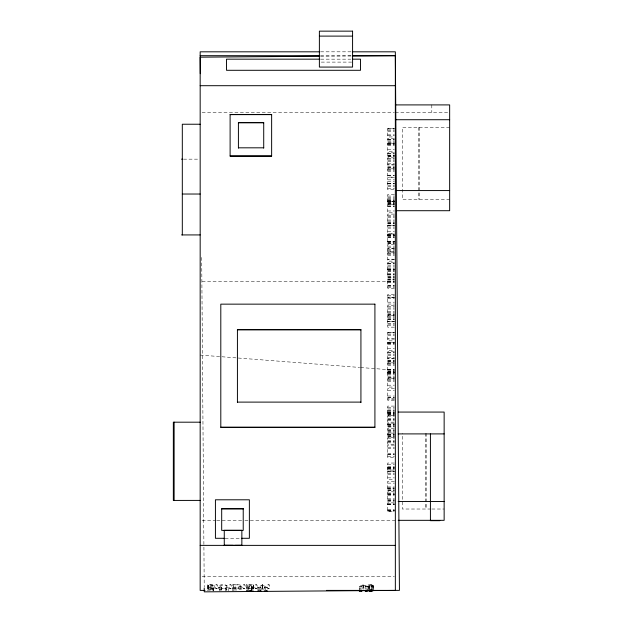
<?xml version="1.0" encoding="UTF-8"?>
<svg xmlns="http://www.w3.org/2000/svg" width="623" height="623" viewBox="0 0 623 623"><rect width="100%" height="100%" fill="white"/><g stroke="black" fill="none" stroke-linecap="round" stroke-linejoin="round"><path stroke-width="0.47" stroke-dasharray="3.12 2.34" d="M207.872 590.254L212.996 588.992L209.959 588.564A2.476 0.545 0 0 0 208.775 588.79L207.747 589.194L207.833 584.686L208.549 584.686L208.487 588.548L209.632 588.408A4.159 0.919 0 0 1 211.89 588.385L214.187 589.078L209.235 590.269M207.747 589.194L207.833 588.392L208.549 588.392M220.799 589.685C221.687 588.034 225.448 588.073 226.531 589.576M219.576 589.708L219.67 589.272C221.539 587.878 227.115 587.31 227.239 590.472M251.793 590.191L251.793 585.69L248.678 586.009M251.303 589.522L251.793 589.397M234.949 590.472L234.91 584.865L236.39 584.857A3.279 0.724 0 0 1 238.453 585.013L240.229 585.721C240.229 587.52 235.852 587.738 234.949 586.765M240.353 586.041L240.073 590.238M251.186 590.191L251.279 586.157L248.678 586.157M232.792 591.063L232.792 584.709L237.986 584.756A4.501 0.997 0 0 1 239.302 584.888A5.062 1.121 0 0 1 240.758 585.231L241.615 586.336L240.19 587.022L232.792 587.349M241.708 586.025L241.327 590.316M371.207 590.238L371.207 585.776L373.255 586.243L370.732 586.726L368.341 586.22L369.299 586.305L369.299 590.76M373.644 589.545L367.975 589.529L368.053 584.989L371.425 584.717L373.753 585.254L371.207 585.776M208.487 588.548L208.549 584.686M246.513 587.349L253.179 587.349L253.25 586.695L250.921 587.216L248.678 586.765M213.65 591.087L213.65 586.555L211.22 587.248L208.915 586.819L214.187 585.371L211.89 584.678A4.159 0.919 0 0 0 209.632 584.701L208.487 584.841M208.292 589.194L208.292 585.488L208.775 585.083A2.476 0.545 0 0 1 209.951 584.857L212.965 585.176L212.941 591.087M369.797 585.83L372.048 586.22L369.299 586.305M212.996 585.285C204.297 586.889 208.884 587.645 213.65 587.38M369.135 589.56L368.995 584.989L372.336 585.059L372.009 585.581L369.797 585.706L369.797 590.285M215.683 584.896C217.988 583.206 218.595 588.969 216.5 588.844C214.39 588.548 214.997 584.179 217.302 584.896M215.683 588.603L217.302 588.603M229.505 584.896C231.811 583.206 232.418 588.969 230.323 588.844C228.213 588.548 228.82 584.179 231.125 584.896M229.505 588.603L231.125 588.603M243.235 584.896C245.54 583.206 246.14 588.969 244.052 588.844C241.942 588.548 242.542 584.179 244.855 584.896M243.235 588.603L244.855 588.603M255.259 584.896C257.564 583.206 258.163 588.969 256.076 588.844C253.958 588.548 254.566 584.179 256.878 584.896M255.259 588.603L256.878 588.603M267.711 584.896C270.016 583.206 270.616 588.969 268.521 588.844C266.41 588.548 267.018 584.179 269.331 584.896M267.711 588.603L269.331 588.603M367.975 585.075L368.995 584.989M258.498 590.9L258.498 587.193L262.626 584.678L265.826 587.03L267.072 587.224L267.072 591.063M260.032 590.736C258.148 586.991 263.077 583.292 265.328 587.201L265.328 590.908M359.222 591.134L359.222 586.555L363.295 584.717L367.648 586.586L367.648 591.134M361.309 590.9C359.448 587.107 363.123 583.276 366.075 586.57L366.075 591.025M261.901 589.413L262.696 588.914L263.389 589.459M260.663 589.381L262.626 588.385L264.082 589.475M368.995 589.444L372.336 589.514M320.58 56.249L351.652 56.015M320.58 51.818L351.652 51.818M320.58 55.688L351.652 55.688M320.689 59.169L350.788 59.169M321.281 62.105L351.637 62.105M202.109 112.483L394.382 112.483M395.348 112.483L448.716 112.483M449.658 127.357L402.302 127.357L402.302 199.383L449.658 199.383M394.398 128.618L387.708 128.618L387.708 136.943L394.398 136.943M387.708 128.727L394.398 128.727M387.708 129.054L394.398 129.054M387.708 130.425L394.398 130.425M387.708 131.523L394.398 131.523M387.708 135.027L394.398 135.027M387.708 135.082L394.398 135.082M394.398 138.314L387.708 138.314L387.708 142.161L394.398 142.161M387.708 139.365L394.398 139.381M387.708 139.451L394.398 139.451M387.708 140.876L394.398 140.93M387.708 141.997L394.398 141.997M394.398 143.228L387.708 143.228L387.708 151.475L394.398 151.475M387.708 143.422L394.398 143.422M387.708 143.695L394.398 143.695M387.708 144.832L394.398 144.832M387.708 144.902L394.398 144.902M387.708 145.104L394.398 145.104M387.708 149.637L394.398 149.637M394.398 152.814L387.708 152.814L387.708 156.638L394.398 156.638M387.708 153.717L394.398 153.717M387.708 153.873L394.398 153.951M387.708 155.353L394.398 155.353M387.708 155.431L394.398 155.431M387.708 155.664L394.398 155.664M387.708 156.498L394.398 156.498M394.398 157.829L387.708 157.829L387.708 167.634L394.398 167.634M387.708 158.896L394.398 158.896M387.708 158.966L394.398 158.966M183.489 159.161L199.243 159.161M387.708 160.446L394.398 160.446M387.708 161.513L394.398 161.513M387.708 163.802L394.398 163.802M387.708 166.349L394.398 166.403M387.708 167.486L394.398 167.486M394.398 168.81L387.708 168.81L387.708 177.127L394.398 177.127M387.708 168.911L394.398 168.911M387.708 169.238L394.398 169.238M387.708 170.609L394.398 170.609M387.708 171.707L394.398 171.707M387.708 175.219L394.398 175.219M387.708 175.265L394.398 175.265M394.398 177.563L387.708 177.563L387.708 189.75L394.398 189.75M387.708 179.837L394.398 179.837M387.708 181.223L394.398 181.223M387.708 183.263L394.398 183.302M387.708 183.357L394.398 183.357M387.708 183.863L394.398 183.863M387.708 185.576L394.398 185.561M387.708 186.736L394.398 186.736M387.708 188.738L394.398 188.738M394.398 194.493L387.708 194.493L387.708 203.885L394.398 203.885M387.708 196.081L394.398 196.081M387.708 197.327L394.398 197.327M387.708 198.519L394.398 198.519M387.708 199.243L394.398 199.243M387.708 200.147L394.398 200.147M387.708 200.855L394.398 200.855M387.708 201.065L394.398 201.065M387.708 201.431L394.398 201.431M387.708 202L394.398 202M387.708 202.911L394.398 202.911M387.708 203.02L394.398 203.02M387.708 203.121L394.398 203.121M394.398 204.57L387.708 204.57L387.708 212.817L394.398 212.817M387.708 204.765L394.398 204.765M387.708 205.037L394.398 205.037M387.708 206.174L394.398 206.252M387.708 206.447L394.398 206.447M387.708 210.979L394.398 210.979M394.398 214.102L387.708 214.102L387.708 223.852L394.398 223.852M387.708 215.239L394.398 215.169M387.708 216.718L394.398 216.718M387.708 217.785L394.398 217.785M387.708 220.044L394.398 220.044M387.708 221.103L394.398 221.087M387.708 222.567L394.398 222.567M387.708 222.987L394.398 222.987M387.708 223.727L394.398 223.727M394.398 225.222L387.708 225.222L387.708 233.547L394.398 233.547M387.708 225.331L394.398 225.331M387.708 225.658L394.398 225.658M387.708 227.029L394.398 227.029M387.708 228.127L394.398 228.127M387.708 231.686L394.398 231.631M394.398 234.014L387.708 234.014L387.708 243.655L394.398 243.655M387.708 234.209L394.398 234.209M387.708 234.715L394.398 234.715M387.708 235.276L394.398 235.276M387.708 235.549L394.398 235.549M387.708 235.642L394.398 235.642M387.708 235.876L394.398 235.876M387.708 236.592L394.398 236.592M387.708 237.153L394.398 237.153M387.708 237.386L394.398 237.386M387.708 241.202L394.398 241.202M387.708 241.436L394.398 241.436M387.708 241.522L394.398 241.522M387.708 241.903L394.398 241.965L387.708 242.02M387.708 242.23L394.398 242.23M387.708 243.258L394.398 243.243M394.398 244.411L387.708 244.411L387.708 251.451L394.398 251.451M387.708 246.124L394.398 246.124M387.708 247.611L394.398 247.611M394.398 248.694L387.708 248.67L394.398 248.803M387.708 249.325L394.398 249.325M387.708 250.244L394.398 250.173M387.708 251.31L394.398 251.31M394.398 252.806L387.708 252.806L387.708 261.13L394.398 261.13M387.708 252.915L394.398 252.915M387.708 253.242L394.398 253.242M387.708 254.612L394.398 254.612M387.708 255.71L394.398 255.71M394.398 262.462L387.708 262.462L387.708 277.375L394.398 277.375M387.708 263.513L394.398 263.513M387.708 263.607L394.398 263.607M387.708 265.087L394.398 265.087M387.708 266.146L394.398 266.146M387.708 268.022L394.398 268.022M387.708 269.058L394.398 269.058M387.708 269.167L394.398 269.167M387.708 269.237L394.398 269.237M387.708 269.525L394.398 269.525M387.708 270.623L394.398 270.623M387.708 270.966L394.398 270.966M387.708 271.706L394.398 271.706M387.708 273.552L394.398 273.552M387.708 274.634L394.398 274.618M387.708 274.688L394.398 274.727M387.708 276.098L394.398 276.098M387.708 276.168L394.398 276.168M387.708 277.235L394.398 277.235M387.708 278.948L394.398 278.839M387.708 279.454L394.398 279.454L387.708 279.579M387.708 280.085L394.398 280.085M387.708 281.386L394.398 281.386M202.109 281.612L394.382 281.612M387.708 281.978L394.398 282.055M387.708 282.18L394.398 282.18M387.708 285.451L394.398 285.451M387.708 285.505L394.398 285.505M387.708 286.962L394.398 286.962M387.708 287.016L394.398 287.016M394.398 288.262L387.708 288.262L387.708 278.839M394.398 294.547L387.708 294.547L387.708 304.04L394.398 304.04M387.708 295.754L394.398 295.754M387.708 297.124L394.398 297.124M394.398 297.233L387.708 297.257L394.398 297.288M387.708 298.518L394.398 298.518M387.708 302.186L394.398 302.186M394.398 305.34L387.708 305.34L387.708 315.09L394.398 315.09M387.708 306.477L394.398 306.407M387.708 307.957L394.398 307.957M387.708 309.024L394.398 309.024M387.708 311.282L394.398 311.282M387.708 312.364L394.398 312.435M387.708 313.813L394.398 313.813M387.708 314.226L394.398 314.226M387.708 314.965L394.398 314.965M394.398 315.542L387.708 315.542L387.708 327.168L394.398 327.168M387.708 316.772L394.398 316.772M387.708 317.239L394.398 317.239M387.708 318.61L394.398 318.61M387.708 319.42L394.398 319.42M387.708 319.677L394.398 319.677M387.708 321.266L394.398 321.266M394.398 321.702L387.708 321.772L394.398 321.803M387.708 323.789L394.398 323.789M387.708 324.116L394.398 324.116M387.708 325.198L394.398 325.198M394.398 332.511L387.708 332.511L387.708 340.836L394.398 340.836M387.708 332.62L394.398 332.62M387.708 332.947L394.398 332.947M387.708 334.317L394.398 334.317M387.708 335.415L394.398 335.415M394.398 342.206L387.708 342.206L387.708 350.453L394.398 350.453M387.708 342.409L394.398 342.409M387.708 342.673L394.398 342.673M387.708 343.81L394.398 343.81M387.708 343.888L394.398 343.888M387.708 344.083L394.398 344.083M387.708 348.615L394.398 348.615M394.398 351.738L387.708 351.738L387.708 361.488L394.398 361.488M387.708 352.805L394.398 352.805M387.708 352.875L394.398 352.875M387.708 354.355L394.398 354.355M387.708 355.421L394.398 355.421M387.708 357.68L394.398 357.68M394.398 358.723L387.708 358.762L394.398 358.817M387.708 360.203L394.398 360.203M387.708 360.624L394.398 360.624M387.708 361.363L394.398 361.363M394.398 362.859L387.708 362.859L387.708 377.593L394.398 377.593M387.708 362.968L394.398 362.968M387.708 363.295L394.398 363.295M387.708 364.665L394.398 364.665M387.708 365.763L394.398 365.763M387.708 369.268L394.398 369.268M387.708 369.322L394.398 369.322M387.708 370.926L394.398 370.926M387.708 371.09L394.398 371.09M387.708 371.183L394.398 371.183M387.708 372.118L394.398 372.118M387.708 372.266L394.398 372.266M387.708 372.352L394.398 372.352M387.708 372.445L394.398 372.445M387.708 373.473L394.398 373.473M387.708 373.792L394.398 373.792M387.708 374.555L394.398 374.555M387.708 376.113L394.398 376.09M387.708 377.156L394.398 377.156M394.398 378.745L387.708 378.745L387.708 387.07L394.398 387.07M387.708 378.854L394.398 378.854M387.708 379.181L394.398 379.181M387.708 380.552L394.398 380.552M387.708 381.65L394.398 381.65M387.708 385.209L394.398 385.154M394.398 388.659L387.708 388.659L387.708 400.285L394.398 400.285M387.708 390.426L394.398 390.426M387.708 396.026L394.398 396.026M387.708 397.466L394.398 397.466M387.708 397.521L394.398 397.521M394.398 406.095L387.708 406.095L387.708 415.486L394.398 415.486M387.708 407.683L394.398 407.683M387.708 408.929L394.398 408.929M387.708 410.121L394.398 410.121M387.708 410.845L394.398 410.845M387.708 411.748L394.398 411.748M387.708 412.457L394.398 412.457M387.708 412.667L394.398 412.667M387.708 413.026L394.398 413.026M387.708 413.228L394.398 413.213M387.708 413.602L394.398 413.602M387.708 414.513L394.398 414.513M387.708 414.614L394.398 414.723M394.398 415.627L387.708 415.627L387.708 422.16L394.398 422.16M387.708 416.148L394.398 416.117M387.708 418.492L394.398 418.492M387.708 419.186L394.398 419.186M387.708 419.801L394.398 419.801M387.708 420.774L394.398 420.813M394.398 423.142L387.708 423.142L387.708 426.965L394.398 426.965M387.708 424.045L394.398 424.045M387.708 424.201L394.398 424.201M387.708 424.279L394.398 424.279M387.708 425.758L394.398 425.688M387.708 425.992L394.398 425.992M387.708 426.825L394.398 426.825M394.398 428.227L387.708 428.227L387.708 432.074L394.398 432.074M387.708 429.294L394.398 429.278M387.708 430.797L394.398 430.797M387.708 430.851L394.398 430.851M387.708 431.91L394.398 431.91M394.398 433.125L387.708 433.125L387.708 436.949L394.398 436.949M387.708 434.029L394.398 434.029M387.708 434.184L394.398 434.184M387.708 434.262L394.398 434.262M387.708 435.742L394.398 435.664M387.708 435.975L394.398 435.975M387.708 436.809L394.398 436.809M394.398 437.673L387.708 437.673L387.708 444.207L394.398 444.207M387.708 438.195L394.398 438.156M387.708 440.539L394.398 440.539M387.708 441.232L394.398 441.263M387.708 441.839L394.398 441.839M387.708 442.821L394.398 442.852M394.398 445.126L387.708 445.126L387.708 457.601L394.398 457.601M387.708 447.205L394.398 447.205M387.708 448.482L394.398 448.482M387.708 453.56L394.398 453.56M387.708 454.206L394.398 454.206M387.708 454.782L394.398 454.782M387.708 456.301L394.398 456.371M394.398 463.037L387.708 463.037L387.708 470.077L394.398 470.077M387.708 464.75L394.398 464.75M387.708 466.23L394.398 466.23M387.708 467.297L394.398 467.297M387.708 467.367L394.398 467.336M387.708 467.943L394.398 467.943M387.708 468.792L394.398 468.792M387.708 468.87L394.398 468.87M387.708 469.929L394.398 469.929M394.398 471.432L387.708 471.432L387.708 479.757L394.398 479.757M387.708 471.541L394.398 471.541M387.708 471.868L394.398 471.868M387.708 473.239L394.398 473.239M387.708 474.337L394.398 474.337M387.708 477.841L394.398 477.896M394.398 481.268L387.708 481.268L387.708 490.768L394.398 490.768M387.708 483.129L394.398 483.129M387.708 486.976L394.398 486.976M387.708 488.019L394.398 488.043L387.708 488.113M387.708 488.65L394.398 488.65M387.708 489.483L394.398 489.483M387.708 490.659L394.398 490.659M394.398 491.812L387.708 491.812L387.708 501.601L394.398 501.601M387.708 493.042L394.398 493.019M387.708 493.548L394.398 493.548M387.708 494.397L394.398 494.397M387.708 494.483L394.398 494.522M387.708 494.576L394.398 494.576M387.708 495.783L394.398 495.783M387.708 498.836L394.398 498.836M387.708 499.358L394.398 499.358M387.708 500.355L394.398 500.355M387.708 500.425L394.398 500.425M394.398 502.862L387.708 502.862L387.708 511.257L394.398 511.257M387.708 503.563L394.398 503.563M387.708 504.217L394.398 504.217M387.708 504.412L394.398 504.412M387.708 504.49L394.398 504.49M430.921 509.022L402.302 509.022L402.302 433.258M431.864 509.022L444.144 509.022M387.708 509.739L394.398 509.739M387.708 510.206L394.398 510.206M387.708 510.299L394.398 510.299M387.708 510.549L394.398 510.549M387.708 511.148L394.398 511.148M202.148 520.33L215.737 520.33M216.711 520.33L243.889 520.33M244.862 520.33L395.348 520.33M225.129 538.295L240.642 538.295M202.148 576.4L394.382 576.4M248.678 588.852L252.136 588.603L253.748 589.156L253.662 584.709L246.513 584.709L246.513 591.063M207.747 585.488L208.292 585.488M248.678 590.472L248.632 584.849L253.748 585.449M251.186 586.484L251.793 586.484M359.222 586.679L362.119 586.679M365.117 586.679L367.648 586.679M218.634 587.349L221.741 587.349M225.627 587.349L228.205 587.349M257.72 587.349L260.936 587.349M264.261 587.349L267.072 587.349M232.792 588.416L237.986 588.462A4.501 0.997 0 0 1 239.302 588.595A5.062 1.121 0 0 1 240.758 588.937L241.708 589.74M246.513 588.416L253.662 588.416L253.748 589.156M363.645 589.171L363.295 584.717M213.65 590.261L213.152 590.261L213.152 586.555M258.498 587.193L257.72 587.185L257.72 591.063M366.075 586.57L365.117 586.555L365.117 591.134M265.328 587.201L264.261 587.185L264.261 591.063M246.513 587.185L247.471 586.928M232.792 587.185L233.75 586.928M226.616 590.908L226.616 587.201L225.627 587.185L225.627 591.063M246.513 584.833L247.448 585.028L247.51 590.908M232.792 584.833L233.718 585.028L233.789 590.908M246.513 588.54L247.471 589.008M232.792 588.54L233.75 589.008M220.799 586.928L221.741 587.224L221.741 591.063M200.209 355.079L359.635 367.445M360.569 367.515L394.421 370.14M361.309 586.445L362.111 586.586L362.119 591.134M260.032 587.03L260.92 587.224L260.936 591.063M240.353 589.747L238.453 588.719A3.279 0.724 0 0 0 236.39 588.564L234.949 588.867M226.616 587.201L226.476 585.651L225.799 585.137L221.329 585.192L220.799 585.978L220.799 590.635M219.576 586.765L219.631 587.201L218.634 587.193L218.634 591.063M201.696 257.431L203.908 546.161M203.916 547.134L204.219 586.991M431.801 104.905L431.801 112.483M426.194 433.258L426.194 509.022M425.665 433.258L425.665 509.022M419.489 127.357L419.489 199.383M418.718 127.357L418.718 199.383M373.753 585.254L373.753 589.708M373.255 586.243L373.255 590.697M372.468 585.238L372.468 589.693M372.048 586.22L372.048 590.674M369.135 585.106L369.096 590.869M368.185 586.321L368.185 590.783M363.645 584.717L363.684 589.56M359.923 586.562L359.923 591.017M262.665 585.207L262.696 588.914M262.626 584.678L262.626 588.385M262.236 584.678L262.236 588.385M253.662 584.709L253.662 588.416M253.273 585.449L253.179 591.063M252.79 586.695L252.79 590.402M251.334 585.69L251.279 589.864M236.062 587.357L236.062 591.063M228.205 591.063L228.205 587.224L227.34 587.107L226.974 585.394L223.486 584.654L220.76 584.872L219.67 585.565L219.631 590.908M221.243 587.209L221.243 590.915M214.187 585.371L214.187 589.078M208.915 586.819L208.915 590.526M207.833 584.686L207.778 590.456M394.398 164.854L387.708 164.854L394.398 164.939M394.398 201.611L387.708 201.611L394.398 201.626M394.398 259.215L387.708 259.215L394.398 259.269M394.398 338.92L387.708 338.92L394.398 338.974M394.398 398.985L387.708 398.985L394.398 399.039"/><path stroke-width="0.93" d="M360.102 590.853C356.987 591.297 364.19 591.313 361.309 590.9M371.705 590.962L369.283 590.939M368.512 590.651C367.765 591.375 374.143 591.577 372.772 590.433M232.909 545.374L224.264 545.327L224.264 530.305L241.856 530.305L241.856 545.335L235.19 545.374M224.264 545.327L241.856 545.335M251.708 590.908L249.73 590.923M319.607 56.257L200.17 57.168L200.294 73.693M352.626 56.008L395.348 55.688L399.436 590.37L204.251 591.85L204.227 587.964M319.381 36.111L352.579 36.111M319.607 51.818L200.17 51.818L200.17 590.402L205.022 590.402M352.626 51.818L395.348 51.818L395.348 590.402L326.405 590.402M200.17 55.688L319.607 55.688M352.626 55.688L395.348 55.688M319.724 59.169L226.515 59.169L226.515 70.298L360.499 70.298L360.499 59.169L352.735 59.169M200.17 85.701L395.348 85.701M395.348 104.905L449.658 104.905L449.658 210.706L396.321 210.706M230.113 114.624L271.636 114.624M395.348 119.717L449.658 119.717M238.414 122.824L263.716 122.824M200.17 124.234L182.313 124.234L182.313 234.926M238.414 147.815L263.716 147.815M230.113 155.984L271.636 155.984M181.573 159.161L182.313 159.161M396.321 190.568L449.658 190.568M182.313 194.026L200.17 194.026M181.573 234.926L200.17 234.926M237.425 329.902L360.927 329.902M237.425 402.108L360.927 402.108M398.222 412.068L444.144 412.068L444.144 520.33L398.222 520.33M200.201 422.192L173.342 422.192L173.342 500.433L200.201 500.401M220.799 427.191L374.914 427.191M398.19 433.904L444.144 433.904M398.19 501.492L444.144 501.492M221.687 508.835L243.227 508.835M439.822 520.68L430.423 520.68L430.423 433.904M224.155 538.295L215.426 538.295L215.426 499.794L249.371 499.794L249.371 538.295L241.615 538.295M200.17 545.374L395.348 545.374M253.179 591.063L246.513 590.892M260.523 590.915L260.92 590.931M266.527 590.908L267.072 591.063L264.261 590.892M366.526 590.9C370.007 591.289 362.835 591.071 366.075 591.025L365.717 590.822M360.927 402.52L360.927 329.497L237.425 329.497L237.425 402.52M263.716 148.126L263.716 122.521L238.414 122.521L238.414 148.126M260.936 590.939L257.72 590.892M174.121 422.153L174.121 500.401M352.579 31.15L319.381 31.15L319.381 67.074L352.579 67.074L352.579 31.15M271.636 114.461L230.113 114.461L230.113 156.139L271.636 156.139L271.636 114.461M374.914 304.149L220.799 304.149L220.799 427.409L374.914 427.409L374.914 304.149M243.227 508.726L221.687 508.726L221.687 530.375L243.227 530.375L243.227 508.726"/></g></svg>
